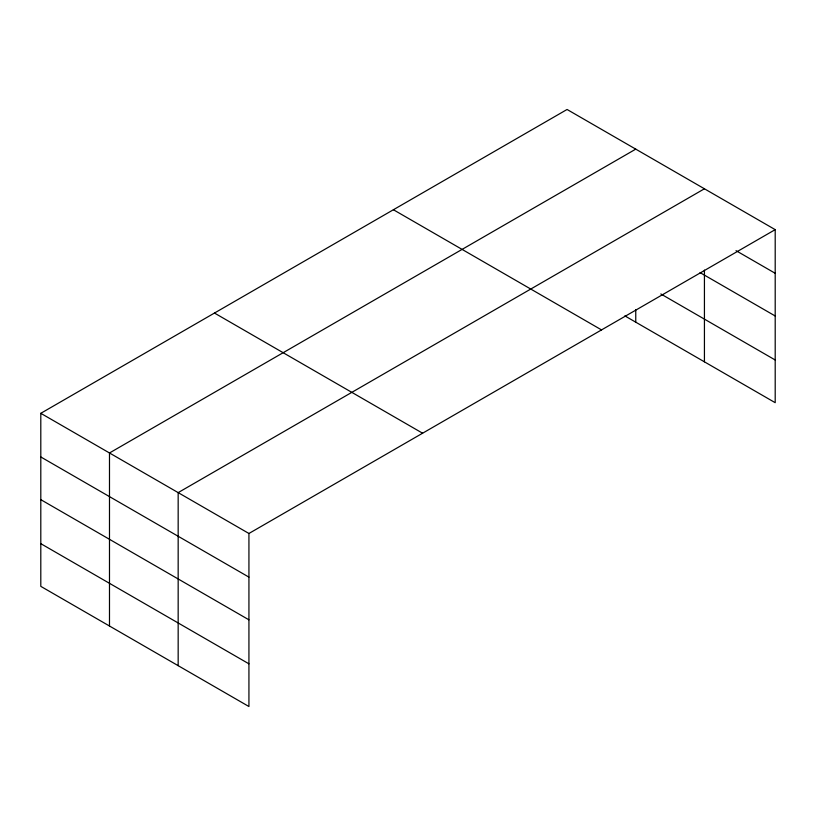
<?xml version="1.0" encoding="UTF-8"?>
<svg xmlns="http://www.w3.org/2000/svg" width="816" height="816" viewBox="0 0 816 816"><rect width="100%" height="100%" fill="white"/><g stroke="black" fill="none" stroke-linecap="round" stroke-linejoin="round"><path stroke-width="1.22" d="M775.2 229.643L567.069 109.477L40.8 413.314L40.8 586.357L248.931 706.523L248.931 533.48L775.2 229.643L775.2 402.686L624.852 315.884M704.432 270.106L704.432 361.835M635.756 149.134L109.487 452.972L109.487 626.015M704.432 188.782L178.163 492.619L178.163 665.672M736.012 250.655L775.2 273.289M700.077 272.615L775.2 315.986M660.827 293.954L775.2 359.989M393.404 209.743L601.535 329.909M214.465 313.048L422.596 433.214M40.8 413.314L248.931 533.48M40.8 456.96L248.931 577.126M40.8 499.657L248.931 619.823M40.8 543.66L248.931 663.826M635.756 309.621L635.756 322.177"/></g></svg>
